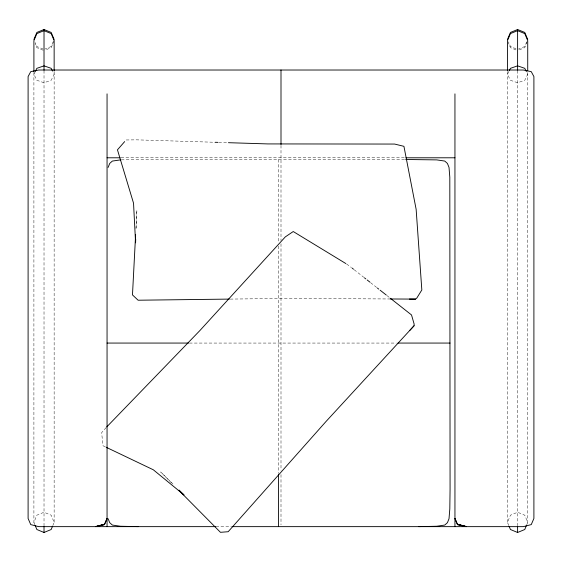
<?xml version="1.0" encoding="UTF-8"?>
<svg xmlns="http://www.w3.org/2000/svg" width="562" height="562" viewBox="0 0 562 562"><rect width="100%" height="100%" fill="white"/><g stroke="black" fill="none" stroke-linecap="round" stroke-linejoin="round"><path stroke-width="0.42" stroke-dasharray="2.81 2.11" d="M136.173 228.172L136.896 210.097L135.941 228.46M34.886 524.746L33.903 522.358L36.867 515.206L44.019 512.242L51.177 515.206L54.142 522.358L52.821 525.54M508.8 525.54L507.479 522.358L510.444 515.206L517.602 512.242L524.76 515.206L527.725 522.358L526.735 524.746M53.151 41.827L51.177 46.52L44.812 49.112M54.142 40.619L51.177 47.665L44.812 50.257M526.735 41.827L524.76 46.52L518.396 49.112M527.395 41.405L524.76 47.665L518.396 50.257M35.385 71.318L33.903 74.303L36.867 80.282L44.019 82.754L51.177 80.282L54.142 74.303L52.659 71.318M508.961 71.318L507.479 74.303L510.444 80.282L517.602 82.754L524.76 80.282L527.725 74.303L526.243 71.318M106.155 427.57L101.631 432.677L103.029 445.771L105.389 446.895M121.266 159.868L138.273 159.496L405.694 159.496M126.204 139.973L136.425 139.84L215.281 142.284M230.23 299.089L285.51 298.408L390.26 298.97M121.034 157.789L404.254 157.789M189.422 343.066L396.259 343.066M216.026 526.643L231.305 526.643M218.787 142.397L227.547 142.671M516.014 48.789L510.444 46.52L508.469 41.827M516.014 49.934L510.444 47.665L508.469 42.965M43.225 49.112L36.867 46.52L35.216 42.607M43.225 50.257L36.867 47.665L35.216 43.752M346.578 264L351.468 267.589M354.2 269.746L363.754 277.284M370.576 282.665L376.723 287.512M386.958 295.584L389.684 297.734M172.963 484.058L160.697 471.961L171.782 483.158M527.725 72.582L527.725 522.358M517.602 70.58L517.602 525.737M507.479 71.718L507.479 522.358M281 145.389L281 240.529M281 243.789L281 470.253M281 474.602L281 524.831M278.562 159.496L278.562 242.672M278.562 246.058L278.562 473.485M54.142 71.718L54.142 522.358M44.019 70.58L44.019 525.737M33.903 72.582L33.903 522.358"/><path stroke-width="0.84" d="M409.909 330.294L414.075 325.749L414.124 324.028L411.524 314.959L390.372 298.274M135.716 239.363L135.583 242.805L133.538 203.184L117.458 149.822L124.673 141.596M135.618 234.579L132.477 294.91L138.104 300.22L229.352 299.096M108.108 167.42L109.702 163.458L112.344 161.076L120.416 159.889M52.491 526.334L51.177 529.516L44.019 532.481L36.867 529.516L35.216 525.54M526.404 525.54L524.76 529.516L517.602 532.481L510.444 529.516L509.13 526.334M33.903 39.48L36.867 32.434L44.019 29.519L51.177 32.434L54.142 39.48M507.479 39.48L510.444 32.434L517.602 29.519L524.76 32.434L527.725 39.48M35.385 71.318L36.867 68.332L44.019 65.852L51.177 68.332L52.287 70.573M509.334 70.573L510.444 68.332L517.602 65.852L524.76 68.332L526.243 71.318M106.717 426.937L199.882 330.568L285.313 236.89L293.245 231.537L345.834 263.55M414.075 325.749L326.03 421.479L228.165 531.722L220.452 532.312L179.18 490.626M409.403 299.082L415.571 299.103L416.871 297.979L421.83 289.957L416.14 209.324L403.93 146.331L394.636 144.062L267.849 143.921L228.425 142.692M95.498 526.643L104.567 524.213L104.483 524.599L95.498 526.643L104.567 524.213L107.054 518.48L104.483 524.599L96.783 526.643M418.852 526.643L436.709 526.243L444.781 525.056L447.422 522.681L449.017 518.719L449.811 508.919L450.071 489.024L449.811 177.22L449.017 167.42L447.422 163.458L444.781 161.076L436.709 159.889L405.68 159.496M107.054 157.789L120.163 157.789M405.996 157.789L454.946 157.789M107.054 343.066L188.544 343.066M397.994 343.066L450.071 343.066M215.541 526.643L38.659 526.643L30.741 524.599L28.1 518.48L28.1 76.565L30.741 71.655L38.659 70.018L523.341 70.018L531.259 71.655L533.9 76.565L533.9 518.48L531.259 524.599L523.341 526.643L232.05 526.643M390.211 298.977L415.571 299.103M138.273 526.643L120.416 526.243L112.344 525.056L109.702 522.681L108.108 518.719M215.281 142.284L217.908 142.369M466.502 526.643L457.433 524.213L466.502 526.643L457.517 524.599L454.946 518.48L457.517 524.599L465.217 526.643M106.176 447.275L153.321 469.79L184.006 494.946L179.095 490.106M352.156 268.13L353.519 269.205M364.436 277.818L365.799 278.9M367.169 279.974L369.894 282.124M377.404 288.046L378.767 289.121M380.13 290.203L386.277 295.043M527.725 70.854L527.725 40.619L524.76 33.579L517.602 30.664L510.444 33.579L507.479 40.619L507.479 70.854M517.602 29.519L517.602 70.243M517.602 526.341L517.602 532.481M454.946 93.868L454.946 526.643M281 70.018L281 144.525M278.562 474.342L278.562 526.643M107.054 93.868L107.054 526.643M54.142 70.854L54.142 40.619L51.177 33.579L44.019 30.664L36.867 33.579L33.903 40.619L33.903 71.718M44.019 29.519L44.019 70.243M44.019 526.341L44.019 532.481"/></g></svg>
